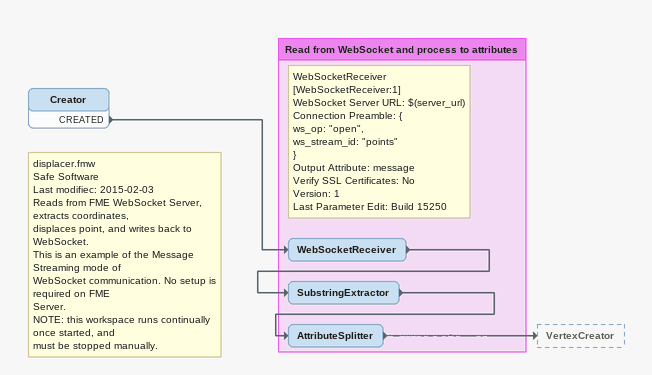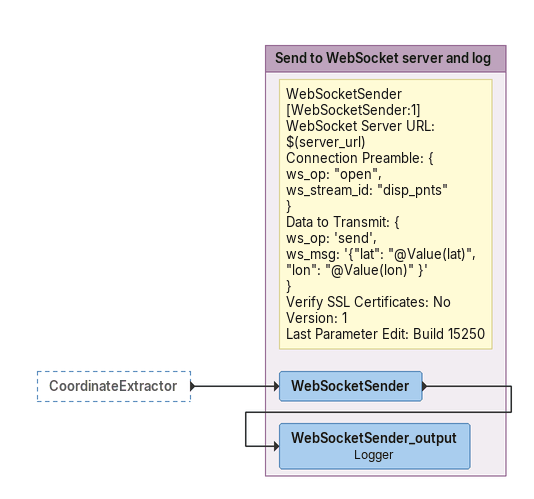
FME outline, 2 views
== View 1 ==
Note: displacer.fmw / Safe Software / Last modifiec: 2015-02-03 / Reads from FME WebSocket Server, extracts coordinates, / displaces point, and writes back to WebSocket. / This is an example of the Message Streaming mode of / WebSocket communication. No setup is required on FME / Server. / NOTE: this workspace runs continually once started, and / must be stopped manually.
Creator
    CREATED -> WebSocketReceiver

Bookmark: Read from WebSocket and process to attributes
Note: WebSocketReceiver [WebSocketReceiver:1] / WebSocket Server URL: $(server_url) / Connection Preamble: { / ws_op: "open", / ws_stream_id: "points" / } / Output Attribute: message / Verify SSL Certificates: No / Version: 1 / Last Parameter Edit: Build 15250
WebSocketReceiver
    -> SubstringExtractor
SubstringExtractor
    -> AttributeSplitter
AttributeSplitter
    -> VertexCreator

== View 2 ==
CoordinateExtractor [outside]
    -> WebSocketSender

Bookmark: Send to WebSocket server and log
Note: WebSocketSender [WebSocketSender:1] / WebSocket Server URL: $(server_url) / Connection Preamble: { / ws_op: "open", / ws_stream_id: "disp_pnts" / } / Data to Transmit: { / ws_op: 'send', / ws_msg: '{"lat": "@Value(lat)", "lon": "@Value(lon)" }' / } / Verify SSL Certificates: No / Version: 1 / Last Parameter Edit: Build 15250
WebSocketSender
    -> WebSocketSender_output
WebSocketSender_output: Logger
